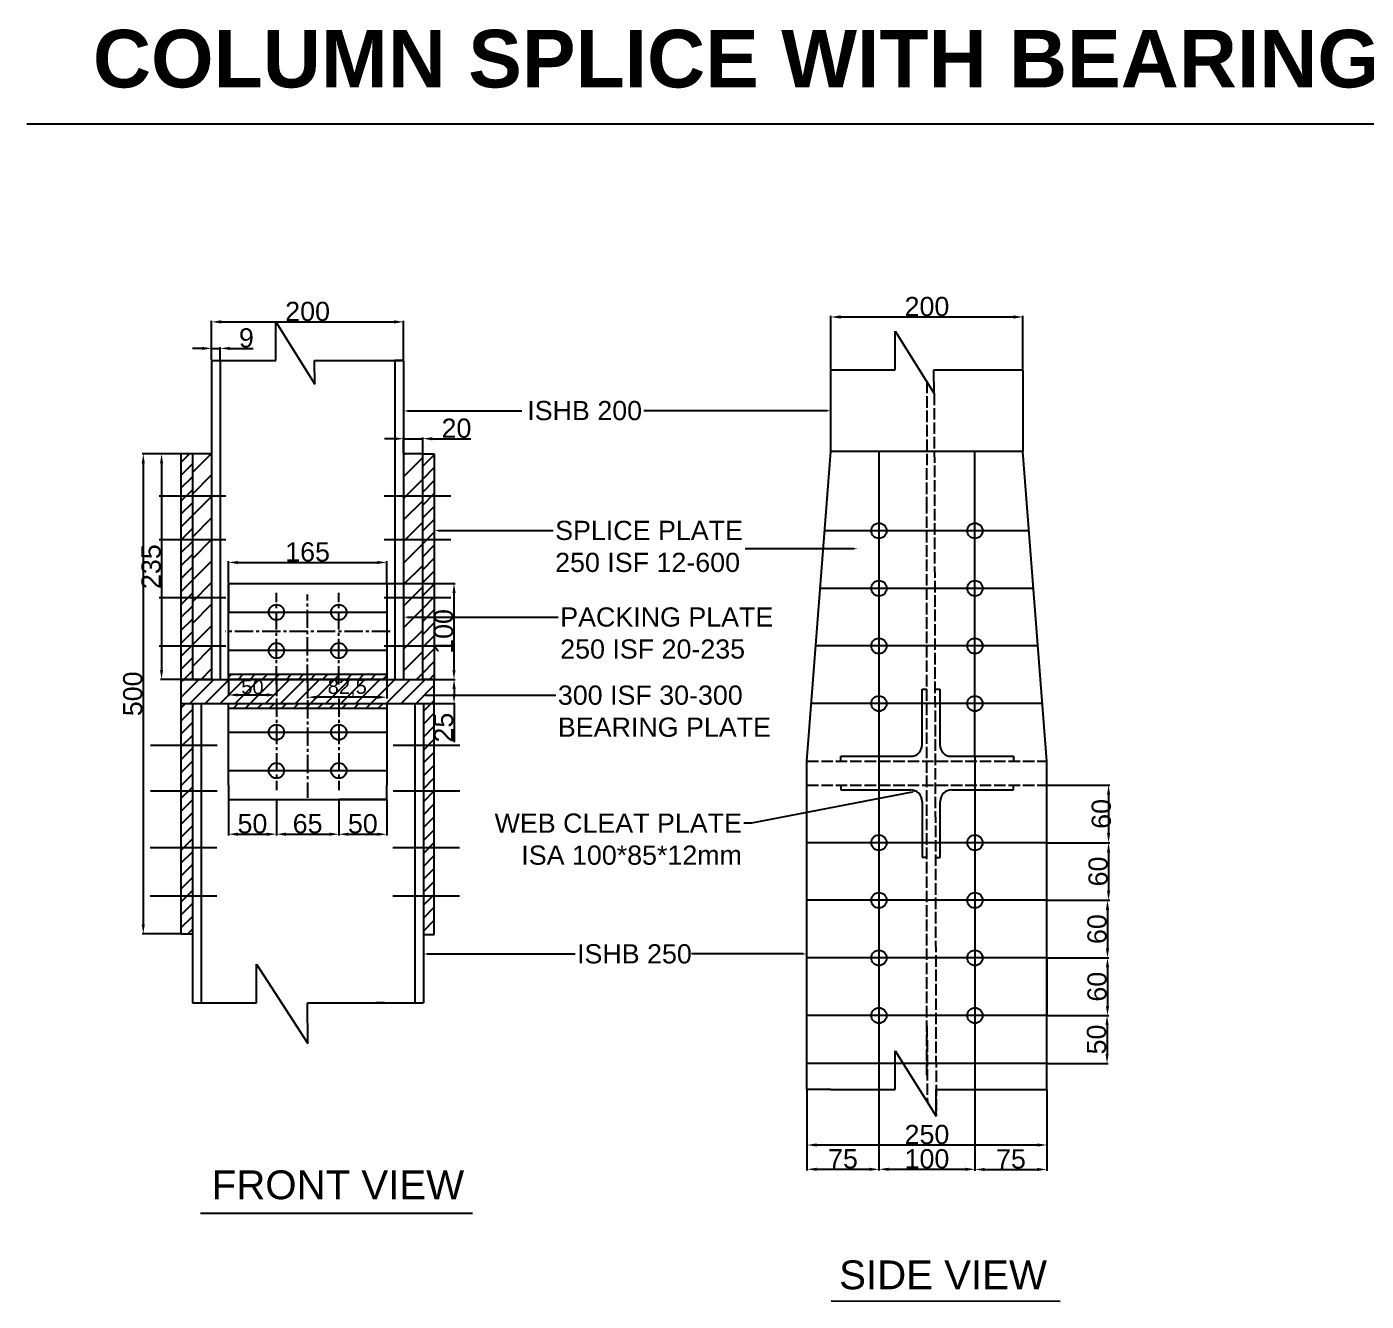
# Model space of a CAD drawing. Header units: millimetres. Extents: x 992 to 14246, y 907 to 4545.
# Drawn here: x 992 to 2388, y 1018 to 2346 of the extents above; entities that cross this region are included whole.
import ezdxf
from ezdxf import colors
from ezdxf.entities.mleader import LeaderData, LeaderLine
from ezdxf.math import Vec2, Vec3

# ---------------------------------------------------------------- set-up
doc = ezdxf.new("R2010")
doc.units = ezdxf.units.MM
doc.linetypes.add('ACAD_ISO02W100', pattern=[15, 12, -3])
doc.linetypes.add('CENTER2', pattern=[28.575, 19.05, -3.175, 3.175, -3.175])
doc.styles.get("Standard").update_dxf_attribs({"font": 'arial.ttf'})
doc.dimstyles.new('ISO-25', dxfattribs={"dimtxt": 20, "dimasz": 10, "dimexe": 1.25, "dimexo": 0.625, "dimtad": 1, "dimtxsty": 'Standard', "dimcen": 5, "dimadec": 0, "dimazin": 0, "dimtfac": 1, "dimtmove": 0, "dimatfit": 3, "dimfxl": 1, "dimarcsym": 0})

# ---------------------------------------------------------------- blocks, each defined once
blk = doc.blocks.new('*U29')
at = {"color": 0, "linetype": 'ACAD_ISO02W100', "transparency": 16777216}
blk.add_line((0, -156.1), (0, 434.2), dxfattribs=at)
blk = doc.blocks.new('*U30')
at = {"color": 0, "linetype": 'CENTER2', "transparency": 16777216}
blk.add_line((0, -46), (0, 46), dxfattribs=at)
blk = doc.blocks.new('*U31')
at = {"color": 0, "linetype": 'CENTER2', "transparency": 16777216}
blk.add_line((0, -47.75), (0, 47.75), dxfattribs=at)
blk = doc.blocks.new('*U32')
at = {"color": 0, "linetype": 'CENTER2', "transparency": 16777216}
blk.add_line((0, -47.75), (0, 47.75), dxfattribs=at)
blk = doc.blocks.new('*U33')
at = {"color": 0, "linetype": 'CENTER2', "transparency": 16777216}
blk.add_line((0, 46), (0, -55.7), dxfattribs=at)
blk = doc.blocks.new('*U34')
at = {"color": 0, "linetype": 'CENTER2', "transparency": 16777216}
blk.add_line((0, 47.75), (0, -47.75), dxfattribs=at)
blk = doc.blocks.new('*U35')
at = {"color": 0, "linetype": 'CENTER2', "transparency": 16777216}
blk.add_line((0, 47.75), (0, -47.75), dxfattribs=at)
blk = doc.blocks.new('*D36')
at = {"color": 0, "lineweight": -2, "transparency": 16777216}
for p, q in [((1184.2, 1900.9), (1131.4, 1900.9)), ((1132.6, 1890.9), (1132.6, 1675.9)), ((1184.2, 1665.9), (1131.4, 1665.9))]:
    blk.add_line(p, q, dxfattribs=at)
at = {"color": 0, "transparency": 16777216}
for points in [[(1131, 1890.9), (1134.3, 1890.9), (1132.6, 1900.9)], [(1131, 1675.9), (1134.3, 1675.9), (1132.6, 1665.9)]]:
    blk.add_solid(points, dxfattribs=at)
at = {"layer": 'Defpoints', "color": 0, "transparency": 16777216}
for p in [(1184.8, 1900.9), (1132.6, 1665.9), (1184.8, 1665.9)]:
    blk.add_point(p, dxfattribs=at)
at = {"color": 0, "transparency": 16777216, "insert": (1121.8, 1783.4), "char_height": 20, "attachment_point": 5, "rotation": 90}
blk.add_mtext('235', dxfattribs=at)
blk = doc.blocks.new('*D37')
at = {"color": 0, "lineweight": -2, "transparency": 16777216}
for p, q in [((1152.2, 1900.9), (1112.3, 1900.9)), ((1113.6, 1890.9), (1113.6, 1410.9)), ((1152.2, 1400.9), (1112.3, 1400.9))]:
    blk.add_line(p, q, dxfattribs=at)
at = {"color": 0, "transparency": 16777216}
for points in [[(1111.9, 1890.9), (1115.2, 1890.9), (1113.6, 1900.9)], [(1111.9, 1410.9), (1115.2, 1410.9), (1113.6, 1400.9)]]:
    blk.add_solid(points, dxfattribs=at)
at = {"layer": 'Defpoints', "color": 0, "transparency": 16777216}
for p in [(1152.8, 1900.9), (1113.6, 1400.9), (1152.8, 1400.9)]:
    blk.add_point(p, dxfattribs=at)
at = {"color": 0, "transparency": 16777216, "insert": (1102.7, 1650.9), "char_height": 20, "attachment_point": 5, "rotation": 90}
blk.add_mtext('500', dxfattribs=at)
blk = doc.blocks.new('*D38')
at = {"color": 0, "lineweight": -2, "transparency": 16777216}
for p, q in [((1202.3, 1665.3), (1202.3, 1648.5)), ((1252.3, 1665.3), (1252.3, 1648.5)), ((1212.3, 1649.7), (1242.3, 1649.7))]:
    blk.add_line(p, q, dxfattribs=at)
at = {"color": 0, "transparency": 16777216}
for points in [[(1212.3, 1651.4), (1212.3, 1648.1), (1202.3, 1649.7)], [(1242.3, 1651.4), (1242.3, 1648.1), (1252.3, 1649.7)]]:
    blk.add_solid(points, dxfattribs=at)
at = {"layer": 'Defpoints', "color": 0, "transparency": 16777216}
for p in [(1202.3, 1665.9), (1252.3, 1665.9), (1252.3, 1649.7)]:
    blk.add_point(p, dxfattribs=at)
at = {"color": 0, "transparency": 16777216, "insert": (1227.3, 1658), "char_height": 20, "attachment_point": 5}
blk.add_mtext('{\\H0.75x;50}', dxfattribs=at)
blk = doc.blocks.new('*D39')
at = {"color": 0, "lineweight": -2, "transparency": 16777216}
for p, q in [((1284.8, 1665.3), (1284.8, 1646.1)), ((1367.3, 1665.3), (1367.3, 1646.1)), ((1357.3, 1647.4), (1294.8, 1647.4))]:
    blk.add_line(p, q, dxfattribs=at)
at = {"color": 0, "transparency": 16777216}
for points in [[(1294.8, 1649.1), (1294.8, 1645.7), (1284.8, 1647.4)], [(1357.3, 1649.1), (1357.3, 1645.7), (1367.3, 1647.4)]]:
    blk.add_solid(points, dxfattribs=at)
at = {"layer": 'Defpoints', "color": 0, "transparency": 16777216}
for p in [(1284.8, 1665.9), (1367.3, 1665.9), (1284.8, 1647.4)]:
    blk.add_point(p, dxfattribs=at)
at = {"color": 0, "transparency": 16777216, "insert": (1326.1, 1657), "char_height": 20, "attachment_point": 5}
blk.add_mtext('{\\H0.75x;82,5}', dxfattribs=at)
blk = doc.blocks.new('*D41')
at = {"color": 0, "lineweight": -2, "transparency": 16777216}
for p, q in [((1174.8, 2010.8), (1164.8, 2010.8)), ((1184.8, 1998.7), (1184.8, 2012)), ((1184.8, 2010.8), (1193.8, 2010.8)), ((1193.8, 1998.7), (1193.8, 2012)), ((1203.8, 2010.8), (1228.2, 2010.8))]:
    blk.add_line(p, q, dxfattribs=at)
at = {"color": 0, "transparency": 16777216}
for points in [[(1174.8, 2012.4), (1174.8, 2009.1), (1184.8, 2010.8)], [(1203.8, 2012.4), (1203.8, 2009.1), (1193.8, 2010.8)]]:
    blk.add_solid(points, dxfattribs=at)
at = {"layer": 'Defpoints', "color": 0, "transparency": 16777216}
for p in [(1193.8, 2010.8), (1184.8, 1998.1), (1193.8, 1998.1)]:
    blk.add_point(p, dxfattribs=at)
at = {"color": 0, "transparency": 16777216, "insert": (1221, 2021.6), "char_height": 20, "attachment_point": 5}
blk.add_mtext('9', dxfattribs=at)
blk = doc.blocks.new('*D42')
at = {"color": 0, "lineweight": -2, "transparency": 16777216}
for p, q in [((1184.8, 1998.7), (1184.8, 2039.6)), ((1194.8, 2038.4), (1374.8, 2038.4)), ((1384.8, 1998.7), (1384.8, 2039.6))]:
    blk.add_line(p, q, dxfattribs=at)
at = {"color": 0, "transparency": 16777216}
for points in [[(1194.8, 2040.1), (1194.8, 2036.7), (1184.8, 2038.4)], [(1374.8, 2040.1), (1374.8, 2036.7), (1384.8, 2038.4)]]:
    blk.add_solid(points, dxfattribs=at)
at = {"layer": 'Defpoints', "color": 0, "transparency": 16777216}
for p in [(1384.8, 2038.4), (1184.8, 1998.1), (1384.8, 1998.1)]:
    blk.add_point(p, dxfattribs=at)
at = {"color": 0, "transparency": 16777216, "insert": (1284.8, 2049.2), "char_height": 20, "attachment_point": 5}
blk.add_mtext('200', dxfattribs=at)
blk = doc.blocks.new('*U43')
at = {"color": 0, "linetype": 'CENTER2', "transparency": 16777216}
blk.add_line((86, 0), (-86, 0), dxfattribs=at)
blk = doc.blocks.new('*D44')
at = {"color": 0, "lineweight": -2, "transparency": 16777216}
for p, q in [((1202.3, 1766.5), (1202.3, 1789)), ((1212.3, 1787.8), (1357.3, 1787.8)), ((1367.3, 1766.5), (1367.3, 1789))]:
    blk.add_line(p, q, dxfattribs=at)
at = {"color": 0, "transparency": 16777216}
for points in [[(1212.3, 1789.4), (1212.3, 1786.1), (1202.3, 1787.8)], [(1357.3, 1789.4), (1357.3, 1786.1), (1367.3, 1787.8)]]:
    blk.add_solid(points, dxfattribs=at)
at = {"layer": 'Defpoints', "color": 0, "transparency": 16777216}
for p in [(1367.3, 1787.8), (1202.3, 1765.9), (1367.3, 1765.9)]:
    blk.add_point(p, dxfattribs=at)
at = {"color": 0, "transparency": 16777216, "insert": (1284.8, 1798.6), "char_height": 20, "attachment_point": 5}
blk.add_mtext('165', dxfattribs=at)
blk = doc.blocks.new('*D45')
at = {"color": 0, "lineweight": -2, "transparency": 16777216}
for p, q in [((1367.9, 1765.9), (1438.6, 1765.9)), ((1437.3, 1755.9), (1437.3, 1675.9)), ((1367.9, 1665.9), (1438.6, 1665.9))]:
    blk.add_line(p, q, dxfattribs=at)
at = {"color": 0, "transparency": 16777216}
for points in [[(1435.7, 1755.9), (1439, 1755.9), (1437.3, 1765.9)], [(1435.7, 1675.9), (1439, 1675.9), (1437.3, 1665.9)]]:
    blk.add_solid(points, dxfattribs=at)
at = {"layer": 'Defpoints', "color": 0, "transparency": 16777216}
for p in [(1367.3, 1765.9), (1367.3, 1665.9), (1437.3, 1665.9)]:
    blk.add_point(p, dxfattribs=at)
at = {"color": 0, "transparency": 16777216, "insert": (1426.5, 1715.9), "char_height": 20, "attachment_point": 5, "rotation": 90}
blk.add_mtext('100', dxfattribs=at)
blk = doc.blocks.new('*D46')
at = {"color": 0, "lineweight": -2, "transparency": 16777216}
for p, q in [((1252.3, 1540.3), (1252.3, 1503.4)), ((1317.3, 1540.3), (1317.3, 1503.4)), ((1262.3, 1504.7), (1307.3, 1504.7))]:
    blk.add_line(p, q, dxfattribs=at)
at = {"color": 0, "transparency": 16777216}
for points in [[(1262.3, 1506.3), (1262.3, 1503), (1252.3, 1504.7)], [(1307.3, 1506.3), (1307.3, 1503), (1317.3, 1504.7)]]:
    blk.add_solid(points, dxfattribs=at)
at = {"layer": 'Defpoints', "color": 0, "transparency": 16777216}
for p in [(1252.3, 1540.9), (1317.3, 1540.9), (1317.3, 1504.7)]:
    blk.add_point(p, dxfattribs=at)
at = {"color": 0, "transparency": 16777216, "insert": (1284.8, 1515.5), "char_height": 20, "attachment_point": 5}
blk.add_mtext('65', dxfattribs=at)
blk = doc.blocks.new('*D47')
at = {"color": 0, "lineweight": -2, "transparency": 16777216}
for p, q in [((1202.3, 1540.3), (1202.3, 1503.4)), ((1252.3, 1540.3), (1252.3, 1503.4)), ((1212.3, 1504.7), (1242.3, 1504.7))]:
    blk.add_line(p, q, dxfattribs=at)
at = {"color": 0, "transparency": 16777216}
for points in [[(1212.3, 1506.3), (1212.3, 1503), (1202.3, 1504.7)], [(1242.3, 1506.3), (1242.3, 1503), (1252.3, 1504.7)]]:
    blk.add_solid(points, dxfattribs=at)
at = {"layer": 'Defpoints', "color": 0, "transparency": 16777216}
for p in [(1202.3, 1540.9), (1252.3, 1540.9), (1252.3, 1504.7)]:
    blk.add_point(p, dxfattribs=at)
at = {"color": 0, "transparency": 16777216, "insert": (1227.3, 1515.5), "char_height": 20, "attachment_point": 5}
blk.add_mtext('50', dxfattribs=at)
blk = doc.blocks.new('*D48')
at = {"color": 0, "lineweight": -2, "transparency": 16777216}
for p, q in [((1317.3, 1540.3), (1317.3, 1503.4)), ((1367.3, 1540.3), (1367.3, 1503.4)), ((1327.3, 1504.6), (1357.3, 1504.6))]:
    blk.add_line(p, q, dxfattribs=at)
at = {"color": 0, "transparency": 16777216}
for points in [[(1327.3, 1506.3), (1327.3, 1503), (1317.3, 1504.6)], [(1357.3, 1506.3), (1357.3, 1503), (1367.3, 1504.6)]]:
    blk.add_solid(points, dxfattribs=at)
at = {"layer": 'Defpoints', "color": 0, "transparency": 16777216}
for p in [(1317.3, 1540.9), (1367.3, 1540.9), (1367.3, 1504.6)]:
    blk.add_point(p, dxfattribs=at)
at = {"color": 0, "transparency": 16777216, "insert": (1342.3, 1515.5), "char_height": 20, "attachment_point": 5}
blk.add_mtext('50', dxfattribs=at)
blk = doc.blocks.new('*D49')
at = {"color": 0, "lineweight": -2, "transparency": 16777216}
for p, q in [((1805.1, 1238.2), (1805.1, 1179.6)), ((2055.1, 1238.2), (2055.1, 1179.6)), ((1815.1, 1180.9), (2045.1, 1180.9))]:
    blk.add_line(p, q, dxfattribs=at)
at = {"color": 0, "transparency": 16777216}
for points in [[(1815.1, 1182.5), (1815.1, 1179.2), (1805.1, 1180.9)], [(2045.1, 1182.5), (2045.1, 1179.2), (2055.1, 1180.9)]]:
    blk.add_solid(points, dxfattribs=at)
at = {"layer": 'Defpoints', "color": 0, "transparency": 16777216}
for p in [(1805.1, 1238.8), (2055.1, 1238.8), (2055.1, 1180.9)]:
    blk.add_point(p, dxfattribs=at)
at = {"color": 0, "transparency": 16777216, "insert": (1930.1, 1191.7), "char_height": 20, "attachment_point": 5}
blk.add_mtext('250', dxfattribs=at)
blk = doc.blocks.new('*D50')
at = {"color": 0, "lineweight": -2, "transparency": 16777216}
for p, q in [((1830.1, 1989), (1830.1, 2044.7)), ((1840.1, 2043.5), (2020.1, 2043.5)), ((2030.1, 1989), (2030.1, 2044.7))]:
    blk.add_line(p, q, dxfattribs=at)
at = {"color": 0, "transparency": 16777216}
for points in [[(1840.1, 2045.2), (1840.1, 2041.8), (1830.1, 2043.5)], [(2020.1, 2045.2), (2020.1, 2041.8), (2030.1, 2043.5)]]:
    blk.add_solid(points, dxfattribs=at)
at = {"layer": 'Defpoints', "color": 0, "transparency": 16777216}
for p in [(2030.1, 2043.5), (1830.1, 1988.3), (2030.1, 1988.3)]:
    blk.add_point(p, dxfattribs=at)
at = {"color": 0, "transparency": 16777216, "insert": (1930.1, 2054.3), "char_height": 20, "attachment_point": 5}
blk.add_mtext('200', dxfattribs=at)
blk = doc.blocks.new('*D51')
at = {"color": 0, "lineweight": -2, "transparency": 16777216}
for p, q in [((1880.1, 1238.2), (1880.1, 1154.3)), ((1980.1, 1238.2), (1980.1, 1154.3)), ((1890.1, 1155.6), (1970.1, 1155.6))]:
    blk.add_line(p, q, dxfattribs=at)
at = {"color": 0, "transparency": 16777216}
for points in [[(1890.1, 1157.2), (1890.1, 1153.9), (1880.1, 1155.6)], [(1970.1, 1157.2), (1970.1, 1153.9), (1980.1, 1155.6)]]:
    blk.add_solid(points, dxfattribs=at)
at = {"layer": 'Defpoints', "color": 0, "transparency": 16777216}
for p in [(1880.1, 1238.8), (1980.1, 1238.8), (1980.1, 1155.6)]:
    blk.add_point(p, dxfattribs=at)
at = {"color": 0, "transparency": 16777216, "insert": (1930.1, 1166.4), "char_height": 20, "attachment_point": 5}
blk.add_mtext('100', dxfattribs=at)
blk = doc.blocks.new('*D52')
at = {"color": 0, "lineweight": -2, "transparency": 16777216}
for p, q in [((2055.7, 1555.8), (2120.6, 1555.8)), ((2119.3, 1545.8), (2119.3, 1505.8)), ((2055.7, 1495.8), (2120.6, 1495.8))]:
    blk.add_line(p, q, dxfattribs=at)
at = {"color": 0, "transparency": 16777216}
for points in [[(2117.7, 1545.8), (2121, 1545.8), (2119.3, 1555.8)], [(2117.7, 1505.8), (2121, 1505.8), (2119.3, 1495.8)]]:
    blk.add_solid(points, dxfattribs=at)
at = {"layer": 'Defpoints', "color": 0, "transparency": 16777216}
for p in [(2055.1, 1555.8), (2055.1, 1495.8), (2119.3, 1495.8)]:
    blk.add_point(p, dxfattribs=at)
at = {"color": 0, "transparency": 16777216, "insert": (2078.5, 1525.8), "char_height": 20, "attachment_point": 5, "rotation": 90}
blk.add_mtext('{\\H2x;\\P}60', dxfattribs=at)
blk = doc.blocks.new('*D53')
at = {"color": 0, "lineweight": -2, "transparency": 16777216}
for p, q in [((2055.7, 1495.8), (2120.6, 1495.8)), ((2119.3, 1485.8), (2119.3, 1445.8)), ((2055.7, 1435.8), (2120.6, 1435.8))]:
    blk.add_line(p, q, dxfattribs=at)
at = {"color": 0, "transparency": 16777216}
for points in [[(2117.7, 1485.8), (2121, 1485.8), (2119.3, 1495.8)], [(2117.7, 1445.8), (2121, 1445.8), (2119.3, 1435.8)]]:
    blk.add_solid(points, dxfattribs=at)
at = {"layer": 'Defpoints', "color": 0, "transparency": 16777216}
for p in [(2055.1, 1495.8), (2055.1, 1435.8), (2119.3, 1435.8)]:
    blk.add_point(p, dxfattribs=at)
at = {"color": 0, "transparency": 16777216, "insert": (2108.5, 1465.8), "char_height": 20, "attachment_point": 5, "rotation": 90}
blk.add_mtext('60', dxfattribs=at)
blk = doc.blocks.new('*D54')
at = {"color": 0, "lineweight": -2, "transparency": 16777216}
for p, q in [((2055.7, 1435.8), (2119.4, 1435.8)), ((2118.2, 1425.8), (2118.2, 1385.8)), ((2055.7, 1375.8), (2119.4, 1375.8))]:
    blk.add_line(p, q, dxfattribs=at)
at = {"color": 0, "transparency": 16777216}
for points in [[(2116.5, 1425.8), (2119.9, 1425.8), (2118.2, 1435.8)], [(2116.5, 1385.8), (2119.9, 1385.8), (2118.2, 1375.8)]]:
    blk.add_solid(points, dxfattribs=at)
at = {"layer": 'Defpoints', "color": 0, "transparency": 16777216}
for p in [(2055.1, 1435.8), (2055.1, 1375.8), (2118.2, 1375.8)]:
    blk.add_point(p, dxfattribs=at)
at = {"color": 0, "transparency": 16777216, "insert": (2107.4, 1405.8), "char_height": 20, "attachment_point": 5, "rotation": 90}
blk.add_mtext('60', dxfattribs=at)
blk = doc.blocks.new('*D55')
at = {"color": 0, "lineweight": -2, "transparency": 16777216}
for p, q in [((2055.7, 1375.8), (2119.5, 1375.8)), ((2118.2, 1365.8), (2118.2, 1325.8)), ((2055.7, 1315.8), (2119.5, 1315.8))]:
    blk.add_line(p, q, dxfattribs=at)
at = {"color": 0, "transparency": 16777216}
for points in [[(2116.5, 1365.8), (2119.9, 1365.8), (2118.2, 1375.8)], [(2116.5, 1325.8), (2119.9, 1325.8), (2118.2, 1315.8)]]:
    blk.add_solid(points, dxfattribs=at)
at = {"layer": 'Defpoints', "color": 0, "transparency": 16777216}
for p in [(2055.1, 1375.8), (2055.1, 1315.8), (2118.2, 1315.8)]:
    blk.add_point(p, dxfattribs=at)
at = {"color": 0, "transparency": 16777216, "insert": (2107.4, 1345.8), "char_height": 20, "attachment_point": 5, "rotation": 90}
blk.add_mtext('60', dxfattribs=at)
blk = doc.blocks.new('*D56')
at = {"color": 0, "lineweight": -2, "transparency": 16777216}
for p, q in [((2055.7, 1315.8), (2119, 1315.8)), ((2117.7, 1305.8), (2117.7, 1275.8)), ((2055.7, 1265.8), (2119, 1265.8))]:
    blk.add_line(p, q, dxfattribs=at)
at = {"color": 0, "transparency": 16777216}
for points in [[(2116.1, 1305.8), (2119.4, 1305.8), (2117.7, 1315.8)], [(2116.1, 1275.8), (2119.4, 1275.8), (2117.7, 1265.8)]]:
    blk.add_solid(points, dxfattribs=at)
at = {"layer": 'Defpoints', "color": 0, "transparency": 16777216}
for p in [(2055.1, 1315.8), (2055.1, 1265.8), (2117.7, 1265.8)]:
    blk.add_point(p, dxfattribs=at)
at = {"color": 0, "transparency": 16777216, "insert": (2106.9, 1290.8), "char_height": 20, "attachment_point": 5, "rotation": 90}
blk.add_mtext('50', dxfattribs=at)
blk = doc.blocks.new('*D57')
at = {"color": 0, "lineweight": -2, "transparency": 16777216}
for p, q in [((1417.4, 1665.9), (1438.7, 1665.9)), ((1437.4, 1655.9), (1437.4, 1650.9)), ((1417.4, 1640.9), (1438.7, 1640.9)), ((1437.4, 1640.9), (1437.4, 1600.5))]:
    blk.add_line(p, q, dxfattribs=at)
at = {"color": 0, "transparency": 16777216}
for points in [[(1435.7, 1655.9), (1439.1, 1655.9), (1437.4, 1665.9)], [(1435.7, 1650.9), (1439.1, 1650.9), (1437.4, 1640.9)]]:
    blk.add_solid(points, dxfattribs=at)
at = {"layer": 'Defpoints', "color": 0, "transparency": 16777216}
for p in [(1416.8, 1665.9), (1416.8, 1640.9), (1437.4, 1640.9)]:
    blk.add_point(p, dxfattribs=at)
at = {"color": 0, "transparency": 16777216, "insert": (1426.6, 1615.7), "char_height": 20, "attachment_point": 5, "rotation": 90}
blk.add_mtext('25', dxfattribs=at)
blk = doc.blocks.new('*D58')
at = {"color": 0, "lineweight": -2, "transparency": 16777216}
for p, q in [((1374.8, 1916.7), (1364.8, 1916.7)), ((1384.8, 1901.5), (1384.8, 1917.9)), ((1384.8, 1916.7), (1404.8, 1916.7)), ((1404.8, 1901.5), (1404.8, 1917.9)), ((1414.8, 1916.7), (1455, 1916.7))]:
    blk.add_line(p, q, dxfattribs=at)
at = {"color": 0, "transparency": 16777216}
for points in [[(1374.8, 1918.3), (1374.8, 1915), (1384.8, 1916.7)], [(1414.8, 1918.3), (1414.8, 1915), (1404.8, 1916.7)]]:
    blk.add_solid(points, dxfattribs=at)
at = {"layer": 'Defpoints', "color": 0, "transparency": 16777216}
for p in [(1404.8, 1916.7), (1384.8, 1900.9), (1404.8, 1900.9)]:
    blk.add_point(p, dxfattribs=at)
at = {"color": 0, "transparency": 16777216, "insert": (1439.9, 1927.5), "char_height": 20, "attachment_point": 5}
blk.add_mtext('20', dxfattribs=at)
blk = doc.blocks.new('*D59')
at = {"color": 0, "lineweight": -2, "transparency": 16777216}
for p, q in [((1980.1, 1238.2), (1980.1, 1154.1)), ((2055.1, 1238.2), (2055.1, 1154.1)), ((1990.1, 1155.4), (2045.1, 1155.4))]:
    blk.add_line(p, q, dxfattribs=at)
at = {"color": 0, "transparency": 16777216}
for points in [[(1990.1, 1157), (1990.1, 1153.7), (1980.1, 1155.4)], [(2045.1, 1157), (2045.1, 1153.7), (2055.1, 1155.4)]]:
    blk.add_solid(points, dxfattribs=at)
at = {"layer": 'Defpoints', "color": 0, "transparency": 16777216}
for p in [(1980.1, 1238.8), (2055.1, 1238.8), (2055.1, 1155.4)]:
    blk.add_point(p, dxfattribs=at)
at = {"color": 0, "transparency": 16777216, "insert": (2017.6, 1166.2), "char_height": 20, "attachment_point": 5}
blk.add_mtext('75', dxfattribs=at)
blk = doc.blocks.new('*D60')
at = {"color": 0, "lineweight": -2, "transparency": 16777216}
for p, q in [((1805.1, 1238.2), (1805.1, 1154.3)), ((1880.1, 1238.2), (1880.1, 1154.3)), ((1815.1, 1155.6), (1870.1, 1155.6))]:
    blk.add_line(p, q, dxfattribs=at)
at = {"color": 0, "transparency": 16777216}
for points in [[(1815.1, 1157.2), (1815.1, 1153.9), (1805.1, 1155.6)], [(1870.1, 1157.2), (1870.1, 1153.9), (1880.1, 1155.6)]]:
    blk.add_solid(points, dxfattribs=at)
at = {"layer": 'Defpoints', "color": 0, "transparency": 16777216}
for p in [(1805.1, 1238.8), (1880.1, 1238.8), (1880.1, 1155.6)]:
    blk.add_point(p, dxfattribs=at)
at = {"color": 0, "transparency": 16777216, "insert": (1842.6, 1166.4), "char_height": 20, "attachment_point": 5}
blk.add_mtext('75', dxfattribs=at)

msp = doc.modelspace()

# ---------------------------------------------------------------- hatches: boundary and pattern name
h = msp.add_hatch()
h.set_pattern_fill('ANSI31', color=256, scale=3)
h.set_pattern_definition([(45, (338.522, 0), (-6.735192, 6.735192), [])])
h.paths.add_polyline_path([(1152.82454, 1665.87849), (1164.82454, 1665.87849), (1164.82454, 1900.87849), (1152.82454, 1900.87849)])
h.paths.add_polyline_path([(1152.82454, 1430.87849), (1152.82454, 1400.87849), (1164.90269, 1400.87849), (1164.90269, 1430.87849), (1164.90269, 1640.87849), (1152.82454, 1640.87849)])
h.paths.add_polyline_path([(1416.82454, 1640.87849), (1405.53402, 1640.87849), (1405.53402, 1430.87849), (1405.53402, 1400.2331), (1416.82454, 1400.2331), (1416.82454, 1430.87849)])
h.paths.add_polyline_path([(1416.82454, 1900.87849), (1404.82454, 1900.87849), (1404.82454, 1665.87849), (1416.82454, 1665.87849)])
h = msp.add_hatch()
h.set_pattern_fill('ANSI31', color=256, scale=5)
h.set_pattern_definition([(45, (338.522, 0), (-11.22532, 11.22532), [])])
h.paths.add_polyline_path([(1164.82454, 1665.87849), (1184.82454, 1665.87849), (1184.82454, 1900.87849), (1164.82454, 1900.87849)])
h.paths.add_polyline_path([(1384.82454, 1665.87849), (1404.82454, 1665.87849), (1404.82454, 1900.87849), (1384.82454, 1900.87849)])
h = msp.add_hatch()
h.set_pattern_fill('ANSI31', color=256, scale=3.5)
h.set_pattern_definition([(45, (338.522, 0), (-7.857724, 7.857724), [])])
h.paths.add_polyline_path([(1164.82454, 1665.87849), (1152.82454, 1665.87849), (1152.82454, 1640.87849), (1416.82454, 1640.87849), (1416.82454, 1665.87849), (1404.82454, 1665.87849), (1384.82454, 1665.87849)])
h.paths.add_polyline_path([(1210.73689, 1641.17294), (1244.04521, 1641.17294), (1244.04521, 1674.58358), (1210.73689, 1674.58358)], flags=9)
h.paths.add_polyline_path([(1309.47154, 1638.83576), (1342.77987, 1638.83576), (1342.77987, 1672.2464), (1309.47154, 1672.2464)], flags=9)
h = msp.add_hatch()
h.set_pattern_fill('ANSI31', color=256, scale=2.8)
h.set_pattern_definition([(45, (338.522, 0), (-6.28618, 6.28618), [])])
h.paths.add_polyline_path([(1202.32454, 1670.87849), (1202.32454, 1665.87849), (1252.32454, 1665.87849), (1252.32454, 1670.87849)])
h.paths.add_polyline_path([(1284.82454, 1665.87849), (1284.82454, 1670.87849), (1252.32454, 1670.87849), (1252.32454, 1665.87849)])
h.paths.add_polyline_path([(1317.32454, 1665.87849), (1317.32454, 1670.87849), (1284.82454, 1670.87849), (1284.82454, 1665.87849)])
h.paths.add_polyline_path([(1367.32454, 1665.87849), (1367.32454, 1670.87849), (1317.32454, 1670.87849), (1317.32454, 1665.87849)])
h.paths.add_polyline_path([(1284.82454, 1635.87849), (1284.82454, 1640.87849), (1252.32454, 1640.87849), (1252.32454, 1635.87849)])
h.paths.add_polyline_path([(1284.82454, 1640.87849), (1284.82454, 1635.87849), (1317.32454, 1635.87849), (1317.32454, 1640.87849)])
h.paths.add_polyline_path([(1317.32454, 1640.87849), (1317.32454, 1635.87849), (1367.32454, 1635.87849), (1367.32454, 1640.87849)])
h.paths.add_polyline_path([(1202.32454, 1640.87849), (1202.32454, 1635.87849), (1252.32454, 1635.87849), (1252.32454, 1640.87849)])

# ---------------------------------------------------------------- linework, layer by layer
for p, q in [((992.20705, 2244.81026), (2751.08108, 2244.81026)), ((1251.58005, 1998.08316), (1251.58005, 2038.42757)), ((1251.58005, 2038.42757), (1292.36801, 1973.35771)), ((1896.82412, 1988.34025), (1896.82412, 2028.68466)), ((1896.82412, 2028.68466), (1937.61208, 1963.61481)), ((1184.82454, 1998.08316), (1251.58005, 1998.08316)), ((1184.82454, 1998.08316), (1184.82454, 1665.87849)), ((1184.82454, 1998.08316), (1193.82454, 1998.08316)), ((1193.82454, 1998.08316), (1193.82454, 1665.87849)), ((1292.36801, 1973.35771), (1292.09507, 1998.08316)), ((1292.09507, 1998.08316), (1384.82454, 1998.08316)), ((1384.82454, 1998.08316), (1375.82454, 1998.08316)), ((1375.82454, 1998.08316), (1375.82454, 1665.87849)), ((1375.82454, 1998.08316), (1384.82454, 1998.08316)), ((1384.82454, 1998.08316), (1384.82454, 1665.87849)), ((1830.06861, 1988.34025), (1896.82412, 1988.34025)), ((1830.06861, 1903.34025), (1830.06861, 1988.34025)), ((1937.61208, 1963.61481), (1937.33914, 1988.34025)), ((1937.33914, 1988.34025), (2030.06861, 1988.34025)), ((2030.06861, 1988.34025), (2030.06861, 1903.34025)), ((1164.82454, 1900.87849), (1152.82454, 1900.87849)), ((1152.82454, 1900.87849), (1152.82454, 1665.87849)), ((1184.82454, 1900.87849), (1164.82454, 1900.87849)), ((1164.82454, 1900.87849), (1164.82454, 1665.87849)), ((1404.82454, 1900.87849), (1384.82454, 1900.87849)), ((1404.82454, 1665.87849), (1404.82454, 1900.87849)), ((1404.82454, 1900.87849), (1416.82454, 1900.87849)), ((1416.82454, 1900.87849), (1416.82454, 1665.87849)), ((1805.06861, 1580.80674), (1830.06861, 1903.34025)), ((2030.06861, 1903.34025), (1830.06861, 1903.34025)), ((1880.06861, 1903.34025), (1880.06861, 1238.80828)), ((1980.06861, 1585.80674), (1980.06861, 1903.34025)), ((2055.06861, 1580.80674), (2030.06861, 1903.34025)), ((2036.4659, 1820.80674), (1823.67133, 1820.80674)), ((1202.32454, 1750.87849), (1202.32454, 1765.87849)), ((1202.32454, 1765.87849), (1367.32454, 1765.87849)), ((1202.32454, 1765.87849), (1202.32454, 1735.87849)), ((1367.32454, 1765.87849), (1367.32454, 1750.87849)), ((2041.11657, 1760.80674), (1819.02065, 1760.80674)), ((1202.32454, 1665.87849), (1202.32454, 1750.87849)), ((1367.32454, 1750.87849), (1367.32454, 1665.87849)), ((1202.32454, 1735.87849), (1367.32454, 1735.87849)), ((1202.32454, 1695.87849), (1202.32454, 1725.87849)), ((1367.32454, 1695.87849), (1202.32454, 1695.87849)), ((2045.76725, 1700.80674), (1814.36997, 1700.80674)), ((1152.82454, 1665.87849), (1164.82454, 1665.87849)), ((1152.82454, 1665.87849), (1152.82454, 1430.87849)), ((1164.82454, 1665.87849), (1384.82454, 1665.87849)), ((1367.32454, 1670.87849), (1202.32454, 1670.87849)), ((1367.32454, 1665.87849), (1202.32454, 1665.87849)), ((1384.82454, 1665.87849), (1404.82454, 1665.87849)), ((1416.82454, 1665.87849), (1404.82454, 1665.87849)), ((1416.82454, 1430.87849), (1416.82454, 1665.87849)), ((1925.06861, 1597.80674), (1925.06861, 1655.80674)), ((1925.06861, 1655.80674), (1930.06861, 1655.80674)), ((1938.45701, 1655.80674), (1943.45701, 1655.80674)), ((1943.45701, 1655.80674), (1943.45701, 1597.80674)), ((1152.82454, 1640.87849), (1416.82454, 1640.87849)), ((1164.90269, 1640.87849), (1164.90269, 1430.87849)), ((1173.90269, 1640.87849), (1173.90269, 1430.87849)), ((1202.32454, 1555.87849), (1202.32454, 1640.87849)), ((1202.32454, 1640.87849), (1367.32454, 1640.87849)), ((1202.32454, 1635.87849), (1367.32454, 1635.87849)), ((1367.32454, 1640.87849), (1367.32454, 1555.87849)), ((1396.53402, 1640.87849), (1396.53402, 1430.87849)), ((1405.53402, 1640.87849), (1405.53402, 1430.87849)), ((2050.41793, 1640.80674), (1809.71929, 1640.80674)), ((1202.32454, 1610.87849), (1367.32454, 1610.87849)), ((1805.06861, 1238.80828), (1805.06861, 1580.80674)), ((1840.27461, 1580.80674), (1840.27461, 1585.80674)), ((1840.27461, 1585.80674), (1913.06861, 1585.80674)), ((1955.45701, 1585.80674), (2020.34499, 1585.80674)), ((1980.06861, 1585.80674), (1980.06861, 1238.80828)), ((2020.34499, 1585.80674), (2020.34499, 1580.80674)), ((2055.06861, 1238.80828), (2055.06861, 1580.80674)), ((1202.32454, 1570.87849), (1367.32454, 1570.87849)), ((1202.32454, 1555.87849), (1202.32454, 1540.87849)), ((1367.32454, 1540.87849), (1367.32454, 1555.87849)), ((1840.27461, 1550.80674), (1913.06861, 1550.80674)), ((1955.93832, 1550.80674), (2020.34499, 1550.80674)), ((2020.34499, 1550.80674), (2020.34499, 1555.80674)), ((1202.32454, 1540.87849), (1367.32454, 1540.87849)), ((1202.32454, 1540.87849), (1252.32454, 1540.87849)), ((1367.32454, 1540.87849), (1317.32454, 1540.87849)), ((1925.06861, 1538.80674), (1925.06861, 1480.80674)), ((1943.93832, 1480.46542), (1943.93832, 1538.80674)), ((2055.06861, 1495.80674), (1805.06861, 1495.80674)), ((1925.06861, 1480.80674), (1930.06861, 1480.80674)), ((1938.93832, 1480.46542), (1943.93832, 1480.46542)), ((1152.82454, 1430.87849), (1152.82454, 1400.87849)), ((1164.90269, 1430.87849), (1164.90269, 1328.88003)), ((1173.90269, 1430.87849), (1173.90269, 1328.88003)), ((1396.53402, 1430.87849), (1396.53402, 1328.88003)), ((1405.53402, 1430.87849), (1405.53402, 1328.88003)), ((1416.82454, 1400.2331), (1416.82454, 1430.87849)), ((2055.06861, 1435.80674), (1805.06861, 1435.80674)), ((1152.82454, 1400.87849), (1164.90269, 1400.87849)), ((1405.53402, 1400.2331), (1416.82454, 1400.2331)), ((1231.6582, 1328.88003), (1231.6582, 1369.22444)), ((1231.6582, 1369.22444), (1284.86395, 1286.71626)), ((2055.06861, 1375.80674), (1805.06861, 1375.80674)), ((2055.06861, 1375.80674), (2055.06861, 1315.80674)), ((1164.90269, 1328.88003), (1231.6582, 1328.88003)), ((1284.86395, 1286.71626), (1284.59101, 1328.88003)), ((1284.59101, 1328.88003), (1405.53402, 1328.88003)), ((1364.90269, 1328.88003), (1355.90269, 1328.88003)), ((2055.06861, 1315.80674), (1805.06861, 1315.80674)), ((1896.82412, 1238.80828), (1896.82412, 1279.15269)), ((1896.82412, 1279.15269), (1939.67859, 1210.7861)), ((2055.06861, 1265.80674), (1805.06861, 1265.80674)), ((1830.06861, 1238.80828), (1805.06861, 1238.80828)), ((1830.06861, 1238.80828), (1896.82412, 1238.80828)), ((1939.67859, 1210.7861), (1939.60154, 1238.85291)), ((1939.60167, 1238.80828), (2030.06861, 1238.80828)), ((2030.06861, 1238.80828), (2055.06861, 1238.80828)), ((1173.23946, 1109.88892), (1456.75086, 1109.88892)), ((1830.17928, 1018.45724), (2068.81251, 1018.13969))]:
    msp.add_line(p, q)
at = {"linetype": 'ACAD_ISO02W100'}
for p, q in [((1930.06861, 1844.01648), (1930.29984, 1975.28018)), ((1937.61208, 1963.61481), (1939.67859, 1210.7861)), ((1805.06861, 1580.80674), (2055.06861, 1580.80674)), ((1805.06861, 1555.80674), (2055.06861, 1555.80674)), ((1840.27461, 1555.80674), (1840.27461, 1550.80674)), ((1930.06861, 1304.98095), (1930.51826, 1225.39975))]:
    msp.add_line(p, q, dxfattribs=at)
at = {"lineweight": 25}
for p, q in [((1199.53661, 1856.85671), (1130.11247, 1856.85671)), ((1434.0388, 1856.85671), (1364.61466, 1856.85671)), ((1199.53661, 1811.2079), (1130.11247, 1811.2079)), ((1434.0388, 1811.2079), (1364.61466, 1811.2079)), ((1199.53661, 1751.00822), (1130.11247, 1751.00822)), ((1434.0388, 1751.00822), (1364.61466, 1751.00822)), ((1199.53661, 1700.49731), (1130.11247, 1700.49731)), ((1434.0388, 1700.49731), (1364.61466, 1700.49731)), ((1190.5388, 1597.24662), (1121.11466, 1597.24662)), ((1443.24828, 1597.24662), (1373.82414, 1597.24662)), ((1190.5388, 1549.56872), (1121.11466, 1549.56872)), ((1443.24828, 1549.56872), (1373.82414, 1549.56872)), ((1190.32454, 1490.62199), (1120.9004, 1490.62199)), ((1443.03402, 1490.62199), (1373.60989, 1490.62199)), ((1190.32454, 1440.24081), (1120.9004, 1440.24081)), ((1443.03402, 1440.24081), (1373.60989, 1440.24081))]:
    msp.add_line(p, q, dxfattribs=at)
for centre in [(1880.06861, 1820.80674), (1980.06861, 1820.80674), (1880.06861, 1760.80674), (1980.06861, 1760.80674), (1252.32454, 1735.87849), (1317.32454, 1735.87849), (1252.32454, 1695.87849), (1317.32454, 1695.87849), (1880.06861, 1700.80674), (1980.06861, 1700.80674), (1880.06861, 1640.80674), (1980.06861, 1640.80674), (1252.32454, 1610.87849), (1317.32454, 1610.87849), (1252.32454, 1570.87849), (1317.32454, 1570.87849), (1880.06861, 1495.80674), (1980.06861, 1495.80674), (1880.06861, 1435.80674), (1980.06861, 1435.80674), (1880.06861, 1375.80674), (1980.06861, 1375.80674), (1880.06861, 1315.80674), (1980.06861, 1315.80674)]:
    msp.add_circle(centre, 8)
for centre, start, end in [((1913.06861, 1597.80674), 270, 0), ((1955.45701, 1597.80674), 180, 270), ((1913.06861, 1538.80674), 0, 90), ((1955.93832, 1538.80674), 90, 180)]:
    msp.add_arc(centre, 12, start, end)

# ---------------------------------------------------------------- block references
at = {"linetype": 'ACAD_ISO02W100'}
msp.add_blockref('*U29', (1930.06861, 1409.80751), dxfattribs=at)
at = {"linetype": 'CENTER2'}
for name, p in [('*U31', (1252.32454, 1708.37849)), ('*U30', (1284.82454, 1708.37849)), ('*U32', (1317.32454, 1708.37849)), ('*U43', (1284.82454, 1715.87849)), ('*U35', (1252.32454, 1598.37849)), ('*U33', (1284.82454, 1598.37849)), ('*U34', (1317.32454, 1598.37849))]:
    msp.add_blockref(name, p, dxfattribs=at)

# ---------------------------------------------------------------- texts
at = {"attachment_point": 1}
for s, width, insert, char_height in [('{\\fArial|b1|i0|c0|p34;COLUMN SPLICE WITH BEARING PLATE (having different section)}', 2789.3986879, (1061.124, 2342.63073), 60), ('FRONT VIEW', 308.2450181, (1184.84626, 1154.4132), 30), ('SIDE VIEW', 245.0283866, (1838.61907, 1060.61377), 30)]:
    msp.add_mtext_dynamic_manual_height_columns(s, width=width, gutter_width=12.5, heights=[0], dxfattribs=dict(at, insert=insert, char_height=char_height))

# ---------------------------------------------------------------- dimensions: what is measured, and where the dimension line sits
for base, p1, p2, picture, middle in [((2030.06861, 2043.49303), (1830.06861, 1988.34025), (2030.06861, 1988.34025), '*D50', (1930.06861, 2054.32949)), ((1384.82454, 2038.38673), (1184.82454, 1998.08316), (1384.82454, 1998.08316), '*D42', (1284.82454, 2049.22319)), ((1193.82454, 2010.76298), (1184.82454, 1998.08316), (1193.82454, 1998.08316), '*D41', (1221.02526, 2021.59944)), ((1404.82454, 1916.66252), (1384.82454, 1900.87849), (1404.82454, 1900.87849), '*D58', (1439.91066, 1927.49898)), ((1367.32454, 1787.76401), (1202.32454, 1765.87849), (1367.32454, 1765.87849), '*D44', (1284.82454, 1798.60047)), ((1252.32454, 1504.67611), (1202.32454, 1540.87849), (1252.32454, 1540.87849), '*D47', (1227.32454, 1515.51257)), ((1317.32454, 1504.67611), (1252.32454, 1540.87849), (1317.32454, 1540.87849), '*D46', (1284.82454, 1515.51257)), ((1367.32454, 1504.6217), (1317.32454, 1540.87849), (1367.32454, 1540.87849), '*D48', (1342.32454, 1515.45816)), ((2055.06861, 1180.88197), (1805.06861, 1238.80828), (2055.06861, 1238.80828), '*D49', (1930.06861, 1191.71843)), ((1880.06861, 1155.58109), (1805.06861, 1238.80828), (1880.06861, 1238.80828), '*D60', (1842.56861, 1166.37662)), ((1980.06861, 1155.58109), (1880.06861, 1238.80828), (1980.06861, 1238.80828), '*D51', (1930.06861, 1166.41755)), ((2055.06861, 1155.36303), (1980.06861, 1238.80828), (2055.06861, 1238.80828), '*D59', (2017.56861, 1166.15856))]:
    dim = msp.add_linear_dim(base=base, p1=p1, p2=p2, dimstyle='ISO-25')
    dim.commit()
    dim.dimension.update_dxf_attribs({"geometry": picture, "text_midpoint": middle})
for base, p1, p2, picture, middle in [((1113.55245, 1400.87849), (1152.82454, 1900.87849), (1152.82454, 1400.87849), '*D37', (1102.71599, 1650.87849)), ((1132.62714, 1665.87849), (1184.82454, 1900.87849), (1184.82454, 1665.87849), '*D36', (1121.78386, 1783.37849)), ((1437.32222, 1665.87849), (1367.32454, 1765.87849), (1367.32454, 1665.87849), '*D45', (1426.48576, 1715.87849)), ((1437.41659, 1640.87849), (1416.82454, 1665.87849), (1416.82454, 1640.87849), '*D57', (1426.58013, 1615.68323)), ((2119.34216, 1435.80674), (2055.06861, 1495.80674), (2055.06861, 1435.80674), '*D53', (2108.5057, 1465.80674)), ((2118.19849, 1375.80674), (2055.06861, 1435.80674), (2055.06861, 1375.80674), '*D54', (2107.36203, 1405.80674)), ((2118.20176, 1315.80674), (2055.06861, 1375.80674), (2055.06861, 1315.80674), '*D55', (2107.3653, 1345.80674)), ((2117.74578, 1265.80674), (2055.06861, 1315.80674), (2055.06861, 1265.80674), '*D56', (2106.90932, 1290.80674))]:
    dim = msp.add_linear_dim(base=base, p1=p1, p2=p2, angle=90, dimstyle='ISO-25')
    dim.commit()
    dim.dimension.update_dxf_attribs({"geometry": picture, "text_midpoint": middle})
for base, p1, p2, picture, middle in [((1252.32454, 1649.7328), (1202.32454, 1665.87849), (1252.32454, 1665.87849), '*D38', (1227.32454, 1658.01639)), ((1284.82454, 1647.38538), (1367.32454, 1665.87849), (1284.82454, 1665.87849), '*D39', (1326.07454, 1657.02471))]:
    dim = msp.add_linear_dim(base=base, p1=p1, p2=p2, text='{\\H0.75x;<>}', dimstyle='ISO-25')
    dim.commit()
    dim.dimension.update_dxf_attribs({"geometry": picture, "text_midpoint": middle})
dim = msp.add_linear_dim(base=(2119.34216, 1495.80674), p1=(2055.06861, 1555.80674), p2=(2055.06861, 1495.80674), angle=90, text='{\\H2x;\\P}<>', dimstyle='ISO-25')
dim.commit()
dim.dimension.update_dxf_attribs({"geometry": '*D52', "text_midpoint": (2078.5057, 1525.80674)})

# ---------------------------------------------------------------- leaders
ml = msp.add_multileader_mtext('Standard')
ml.set_content('ISHB 200', color=256)
ml.set_leader_properties()
ml.build(insert=Vec2(0, 0))
ctx = ml.context
ctx.base_point, ctx.char_height, ctx.plane_origin = Vec3(1515.59294, 1945.84025), 20, Vec3(1830.06861, 1945.84025)
ctx.text_align_type = 2
notes = []
notes.append((ctx, [(0, (1, 1, 0), (1643.24096, 1945.84025), (-1, 0), 8, [(0, [(1830.06861, 1945.84025)], 0, [])])]))
ctx.mtext.insert, ctx.mtext.alignment, ctx.mtext.flow_direction = Vec3(1633.24096, 1956.01078), 3, 5
ml = msp.add_multileader_mtext('Standard')
ml.set_content('', color=256)
ml.set_leader_properties()
ml.build(insert=Vec2(0, 0))
ctx = ml.context
ctx.base_point, ctx.plane_origin = Vec3(1508.03638, 1945.60922), Vec3(1384.82454, 1945.60922)
notes.append((ctx, [(0, (1, 1, 0), (1435.32192, 1945.60922), (1, 0), 72.71446, [(0, [(1384.82454, 1945.60922)], 0, [])])]))
ctx.mtext.insert, ctx.mtext.flow_direction = Vec3(1510.03638, 1947.60922), 5
ml = msp.add_multileader_mtext('Standard')
ml.set_content('SPLICE PLATE\\P250 ISF 12-600', color=256)
ml.set_leader_properties()
ml.build(insert=Vec2(0, 0))
ctx = ml.context
ctx.base_point, ctx.char_height, ctx.plane_origin = Vec3(1540.72571, 1821.01757), 20, Vec3(1416.82454, 1821.01757)
notes.append((ctx, [(0, (1, 1, 0), (1532.72571, 1821.01757), (1, 0), 8, [(0, [(1416.82454, 1821.01757)], 0, [])])]))
ctx.mtext.insert, ctx.mtext.flow_direction = Vec3(1542.72571, 1831.1881), 5
ml = msp.add_multileader_mtext('Standard')
ml.set_content('', color=256)
ml.set_leader_properties()
ml.build(insert=Vec2(0, 0))
ctx = ml.context
ctx.base_point, ctx.plane_origin = Vec3(1736.53078, 1802.06462), Vec3(1857.87288, 1802.06462)
ctx.text_align_type = 2
notes.append((ctx, [(0, (1, 1, 0), (1748.53078, 1802.06462), (-1, 0), 8, [(0, [(1857.87288, 1802.06462)], 0, [])])]))
ctx.mtext.insert, ctx.mtext.alignment, ctx.mtext.flow_direction = Vec3(1738.53078, 1804.06462), 3, 5
ml = msp.add_multileader_mtext('Standard')
ml.set_content('PACKING PLATE\\P250 ISF 20-235', color=256)
ml.set_leader_properties()
ml.build(insert=Vec2(0, 0))
ctx = ml.context
ctx.base_point, ctx.char_height, ctx.plane_origin = Vec3(1546.01787, 1730.75946), 20, Vec3(1384.82454, 1730.75946)
notes.append((ctx, [(0, (1, 1, 0), (1538.01787, 1730.75946), (1, 0), 8, [(0, [(1384.82454, 1730.75946)], 0, [])])]))
ctx.mtext.insert, ctx.mtext.flow_direction = Vec3(1548.01787, 1740.93681), 5
ml = msp.add_multileader_mtext('Standard')
ml.set_content('300 ISF 30-300\\PBEARING PLATE', color=256)
ml.set_leader_properties()
ml.build(insert=Vec2(0, 0))
ctx = ml.context
ctx.base_point, ctx.char_height, ctx.plane_origin = Vec3(1543.55657, 1649.36927), 20, Vec3(1403.51031, 1649.36927)
notes.append((ctx, [(0, (1, 1, 0), (1535.55657, 1649.36927), (1, 0), 8, [(0, [(1403.51031, 1649.36927)], 0, [])])]))
ctx.mtext.insert, ctx.mtext.width, ctx.mtext.flow_direction = Vec3(1545.55657, 1659.5398), 235.8671883, 5
ml = msp.add_multileader_mtext('Standard')
ml.set_content('WEB CLEAT PLATE\\PISA 100*85*12mm', color=256)
ml.set_leader_properties()
ml.build(insert=Vec2(0, 0))
ctx = ml.context
ctx.base_point, ctx.char_height, ctx.plane_origin = Vec3(1479.4286, 1516.02436), 20, Vec3(1918.78018, 1549.36032)
ctx.text_align_type = 2
notes.append((ctx, [(0, (1, 1, 0), (1747.32219, 1516.02436), (-1, 0), 8, [(0, [(1918.78018, 1549.36032)], 0, [])])]))
ctx.mtext.insert, ctx.mtext.alignment, ctx.mtext.flow_direction = Vec3(1737.32219, 1526.1949), 3, 5
ml = msp.add_multileader_mtext('Standard')
ml.set_content('ISHB 250', color=256)
ml.set_leader_properties()
ml.build(insert=Vec2(0, 0))
ctx = ml.context
ctx.base_point, ctx.char_height, ctx.plane_origin = Vec3(1563.51741, 1379.87926), 20, Vec3(1405.53402, 1379.87926)
notes.append((ctx, [(0, (1, 1, 0), (1555.51741, 1379.87926), (1, 0), 8, [(0, [(1405.53402, 1379.87926)], 0, [])])]))
ctx.mtext.insert, ctx.mtext.flow_direction = Vec3(1565.51741, 1390.04979), 5
ml = msp.add_multileader_mtext('Standard')
ml.set_content('', color=256)
ml.set_leader_properties()
ml.build(insert=Vec2(0, 0))
ctx = ml.context
ctx.base_point, ctx.plane_origin = Vec3(1680.70189, 1379.87926), Vec3(1805.06861, 1379.87926)
ctx.text_align_type = 2
notes.append((ctx, [(0, (1, 1, 0), (1692.70189, 1379.87926), (-1, 0), 8, [(0, [(1805.06861, 1379.87926)], 0, [])])]))
ctx.mtext.insert, ctx.mtext.alignment, ctx.mtext.flow_direction = Vec3(1682.70189, 1381.87926), 3, 5
for ctx, leaders in notes:
    for number, flags, end, landing, length, lines in leaders:
        leader = LeaderData()
        leader.index, (leader.has_last_leader_line, leader.has_dogleg_vector, leader.attachment_direction) = number, flags
        leader.last_leader_point, leader.dogleg_vector, leader.dogleg_length = Vec3(end), Vec3(landing), length
        for number, points, colour, breaks in lines:
            line = LeaderLine()
            line.index, line.vertices, line.color, line.breaks = number, Vec3.list(points), colors.encode_raw_color(colour), breaks
            leader.lines.append(line)
        ctx.leaders.append(leader)

doc.saveas('drawing.dxf')
